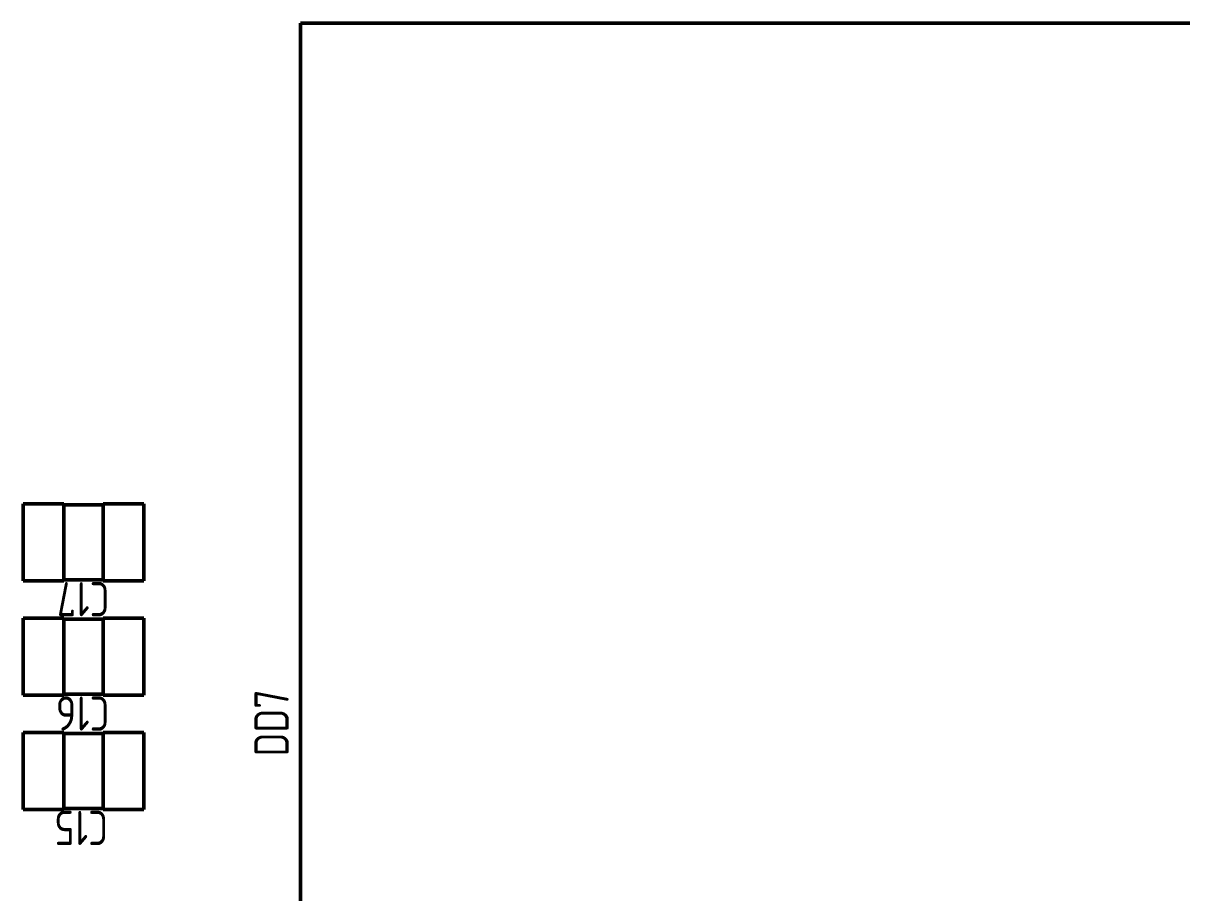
# Paper-space layout 'Layout1' of a CAD drawing. Extents: x -70 to 840, y -1 to 593.
# Drawn here: x 198.6 to 239.13, y 381.46 to 411.87 of the extents above; entities that cross this region are included whole.
import ezdxf

# ---------------------------------------------------------------- set-up
doc = ezdxf.new("R2010")
doc.units = 0
doc.header["$MEASUREMENT"] = 0
doc.layers.add('Основная', color=7, linetype='CONTINUOUS', lineweight=50)
doc.styles.add('GOST type A0', font='', dxfattribs={"oblique": 15, "height": 3.5})
doc.styles.get('GOST type A0').set_extended_font_data('GOST type A')

psp = doc.layouts.get("Layout1")

# ---------------------------------------------------------------- linework, layer by layer
at = {"layer": 'Основная'}
for p, q in [((256.612, 411.871), (208.3, 411.871)), ((208.3, 411.871), (208.3, 363.559)), ((208.3, 411.871), (256.612, 411.871)), ((208.3, 411.871), (208.3, 363.559)), ((256.612, 411.871), (208.3, 411.871)), ((208.3, 411.871), (208.3, 363.559)), ((208.3, 411.871), (256.612, 411.871)), ((208.3, 411.871), (208.3, 363.559)), ((200.023, 395.061), (198.601, 395.061)), ((198.601, 395.061), (198.601, 392.369)), ((198.601, 395.061), (198.601, 392.369)), ((200.023, 395.061), (198.601, 395.061)), ((200.023, 395.061), (198.601, 395.061)), ((198.601, 395.061), (198.601, 392.369)), ((198.601, 395.061), (198.601, 392.369)), ((200.023, 395.061), (198.601, 395.061)), ((200.023, 395.023), (200.023, 395.061)), ((200.023, 395.061), (200.023, 392.369)), ((200.023, 395.023), (200.023, 395.061)), ((200.023, 395.061), (200.023, 392.369)), ((201.395, 395.023), (200.023, 395.023)), ((201.395, 395.023), (200.023, 395.023)), ((201.395, 395.023), (200.023, 395.023)), ((201.395, 395.023), (200.023, 395.023)), ((202.817, 395.061), (201.395, 395.061)), ((201.395, 395.061), (201.395, 395.023)), ((201.395, 395.061), (201.395, 392.369)), ((202.817, 395.061), (201.395, 395.061)), ((202.817, 395.061), (201.395, 395.061)), ((201.395, 395.061), (201.395, 395.023)), ((201.395, 395.061), (201.395, 392.369)), ((202.817, 395.061), (201.395, 395.061)), ((202.817, 392.369), (202.817, 395.061)), ((202.817, 395.061), (202.817, 392.369)), ((202.817, 392.369), (202.817, 395.061)), ((202.817, 395.061), (202.817, 392.369)), ((198.601, 392.369), (200.023, 392.369)), ((200.023, 392.369), (198.601, 392.369)), ((198.601, 392.369), (200.023, 392.369)), ((200.023, 392.369), (198.601, 392.369)), ((200.023, 392.369), (200.023, 392.407)), ((200.023, 392.407), (201.395, 392.407)), ((201.395, 392.407), (200.023, 392.407)), ((200.023, 392.369), (200.023, 392.407)), ((200.023, 392.407), (201.395, 392.407)), ((201.395, 392.407), (200.023, 392.407)), ((201.395, 392.407), (201.395, 392.369)), ((201.395, 392.407), (201.395, 392.369)), ((201.395, 392.369), (202.817, 392.369)), ((202.817, 392.369), (201.395, 392.369)), ((201.395, 392.369), (202.817, 392.369)), ((202.817, 392.369), (201.395, 392.369)), ((200.023, 391.061), (198.601, 391.061)), ((198.601, 391.061), (198.601, 388.369)), ((198.601, 391.061), (198.601, 388.369)), ((200.023, 391.061), (198.601, 391.061)), ((200.023, 391.061), (198.601, 391.061)), ((198.601, 391.061), (198.601, 388.369)), ((198.601, 391.061), (198.601, 388.369)), ((200.023, 391.061), (198.601, 391.061)), ((200.023, 391.023), (200.023, 391.061)), ((200.023, 391.061), (200.023, 388.369)), ((200.023, 391.023), (200.023, 391.061)), ((200.023, 391.061), (200.023, 388.369)), ((201.395, 391.023), (200.023, 391.023)), ((201.395, 391.023), (200.023, 391.023)), ((201.395, 391.023), (200.023, 391.023)), ((201.395, 391.023), (200.023, 391.023)), ((202.817, 391.061), (201.395, 391.061)), ((201.395, 391.061), (201.395, 391.023)), ((201.395, 391.061), (201.395, 388.369)), ((202.817, 391.061), (201.395, 391.061)), ((202.817, 391.061), (201.395, 391.061)), ((201.395, 391.061), (201.395, 391.023)), ((201.395, 391.061), (201.395, 388.369)), ((202.817, 391.061), (201.395, 391.061)), ((202.817, 388.369), (202.817, 391.061)), ((202.817, 391.061), (202.817, 388.369)), ((202.817, 388.369), (202.817, 391.061)), ((202.817, 391.061), (202.817, 388.369)), ((198.601, 388.369), (200.023, 388.369)), ((200.023, 388.369), (198.601, 388.369)), ((198.601, 388.369), (200.023, 388.369)), ((200.023, 388.369), (198.601, 388.369)), ((200.023, 388.369), (200.023, 388.407)), ((200.023, 388.407), (201.395, 388.407)), ((201.395, 388.407), (200.023, 388.407)), ((200.023, 388.369), (200.023, 388.407)), ((200.023, 388.407), (201.395, 388.407)), ((201.395, 388.407), (200.023, 388.407)), ((201.395, 388.407), (201.395, 388.369)), ((201.395, 388.407), (201.395, 388.369)), ((201.395, 388.369), (202.817, 388.369)), ((202.817, 388.369), (201.395, 388.369)), ((201.395, 388.369), (202.817, 388.369)), ((202.817, 388.369), (201.395, 388.369)), ((198.601, 387.061), (198.601, 384.369)), ((200.023, 387.061), (198.601, 387.061)), ((198.601, 384.369), (198.601, 387.061)), ((198.601, 387.061), (200.023, 387.061)), ((198.601, 387.061), (198.601, 384.369)), ((200.023, 387.061), (198.601, 387.061)), ((198.601, 384.369), (198.601, 387.061)), ((198.601, 387.061), (200.023, 387.061)), ((200.023, 387.023), (200.023, 387.061)), ((200.023, 384.369), (200.023, 387.061)), ((200.023, 387.023), (200.023, 387.061)), ((200.023, 384.369), (200.023, 387.061)), ((202.817, 387.061), (201.395, 387.061)), ((201.395, 387.061), (201.395, 387.023)), ((201.395, 384.369), (201.395, 387.061)), ((201.395, 387.061), (202.817, 387.061)), ((202.817, 387.061), (201.395, 387.061)), ((201.395, 387.061), (201.395, 387.023)), ((201.395, 384.369), (201.395, 387.061)), ((201.395, 387.061), (202.817, 387.061)), ((202.817, 384.369), (202.817, 387.061)), ((202.817, 384.369), (202.817, 387.061)), ((202.817, 384.369), (202.817, 387.061)), ((202.817, 384.369), (202.817, 387.061)), ((201.395, 387.023), (200.023, 387.023)), ((200.023, 387.023), (201.395, 387.023)), ((201.395, 387.023), (200.023, 387.023)), ((200.023, 387.023), (201.395, 387.023)), ((198.601, 384.369), (200.023, 384.369)), ((198.601, 384.369), (200.023, 384.369)), ((198.601, 384.369), (200.023, 384.369)), ((198.601, 384.369), (200.023, 384.369)), ((200.023, 384.369), (200.023, 384.407)), ((200.023, 384.407), (201.395, 384.407)), ((200.023, 384.407), (201.395, 384.407)), ((200.023, 384.369), (200.023, 384.407)), ((200.023, 384.407), (201.395, 384.407)), ((200.023, 384.407), (201.395, 384.407)), ((201.395, 384.407), (201.395, 384.369)), ((201.395, 384.407), (201.395, 384.369)), ((201.395, 384.369), (202.817, 384.369)), ((201.395, 384.369), (202.817, 384.369)), ((201.395, 384.369), (202.817, 384.369)), ((201.395, 384.369), (202.817, 384.369))]:
    psp.add_line(p, q, dxfattribs=at)

# ---------------------------------------------------------------- texts
at = {"layer": 'Основная', "style": 'GOST type A0'}
for s, rotation, p in [('C17', 180, (201.62, 392.329)), ('C16', 180, (201.62, 388.329)), ('DD7', 90, (207.888, 386.228)), ('C15', 180, (201.569, 384.329))]:
    psp.add_text(s, height=1.2, rotation=rotation, dxfattribs=at).set_placement(p)

doc.saveas('drawing.dxf')
